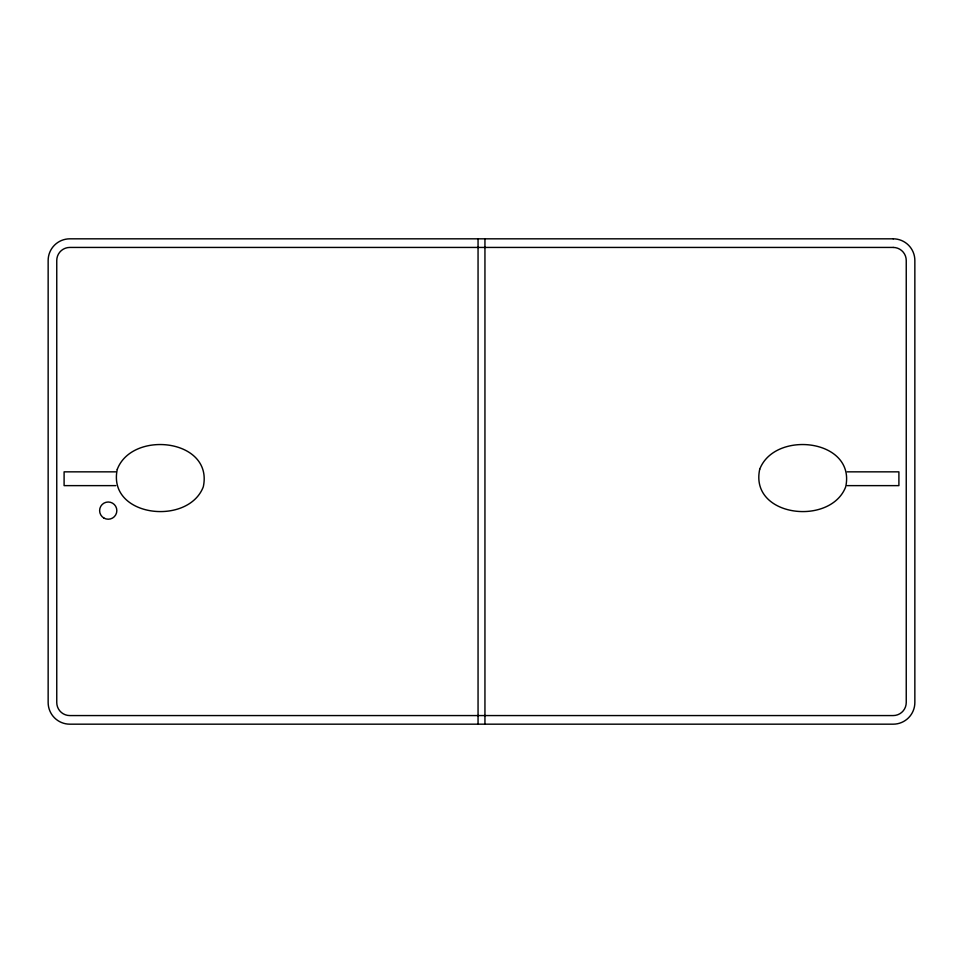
<?xml version="1.0" encoding="UTF-8"?>
<svg xmlns="http://www.w3.org/2000/svg" width="963" height="963" viewBox="0 0 963 963"><rect width="100%" height="100%" fill="white"/><g stroke="black" fill="none" stroke-linecap="round" stroke-linejoin="round"><path stroke-width="1.44" d="M115.777 471.846L64.1 471.846L64.1 485.629L115.777 485.629M847.223 471.846L898.9 471.846L898.9 485.629L847.223 485.629M484.943 238.824L484.943 724.176M478.057 238.824L478.057 724.176M117.281 469.318C107.025 517.107 188.218 526.364 203.301 486.797C213.557 439.02 132.364 429.751 117.281 469.318M759.699 469.318C749.443 517.107 830.636 526.364 845.719 486.797C855.975 439.02 774.782 429.751 759.699 469.318M893.183 238.824L69.818 238.824A21.668 21.668 0 0 0 48.15 260.492L48.15 702.509A21.668 21.668 0 0 0 69.818 724.176L893.183 724.176A21.668 21.668 0 0 0 914.85 702.509L914.85 260.492A21.668 21.668 0 0 0 893.183 238.824M893.183 247.431L69.818 247.431A13.061 13.061 0 0 0 56.757 260.492L56.757 702.509A13.061 13.061 0 0 0 69.818 715.569L893.183 715.569A13.061 13.061 0 0 0 906.243 702.509L906.243 260.492A13.061 13.061 0 0 0 893.183 247.431M103.932 518.07A8.607 8.607 0 0 0 116.836 510.607A8.607 8.607 0 0 0 103.932 503.155A8.607 8.607 0 0 0 103.932 518.07"/></g></svg>
